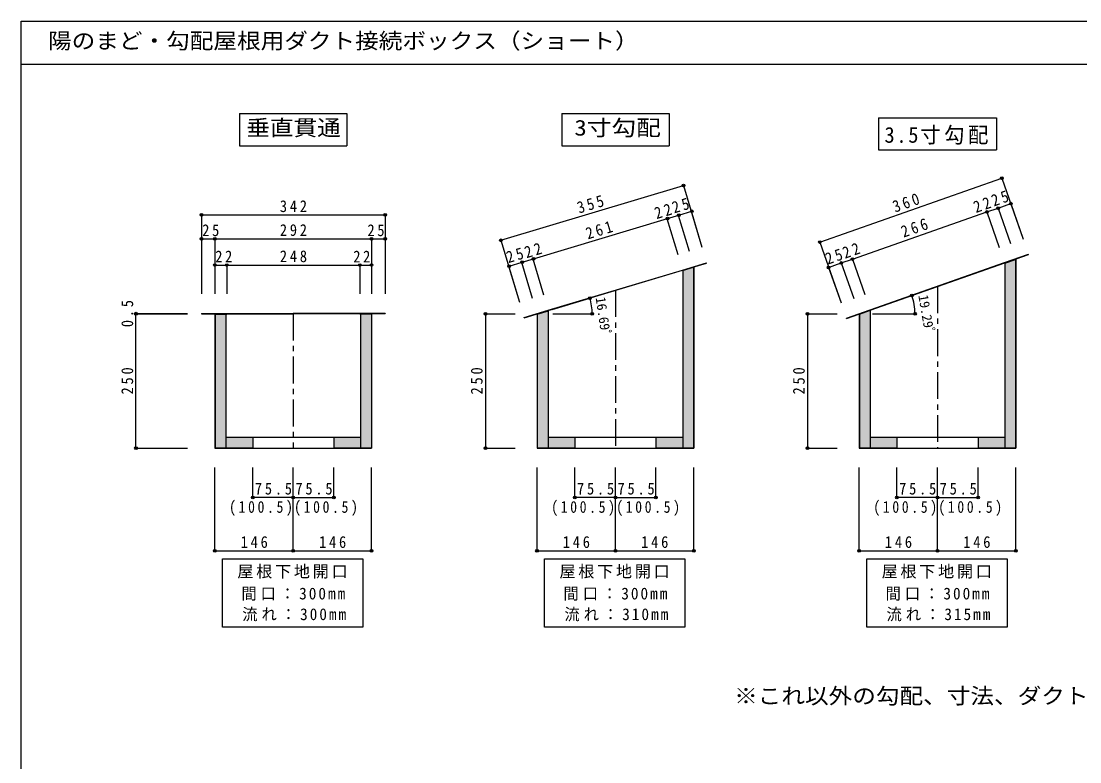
# Model space of a CAD drawing. Units: millimetres at full size, sheet at 1:10. Extents: x -6358 to 6082, y -1024 to 1786.
# Drawn here: x -6358 to -4386, y 407 to 1786 of the extents above; entities that cross this region are included whole.
import ezdxf
from ezdxf.enums import TextEntityAlignment as Align

# ---------------------------------------------------------------- set-up
doc = ezdxf.new("R2010")
doc.units = ezdxf.units.MM
doc.header["$LTSCALE"] = 10
doc.header["$PDMODE"] = 32
doc.header["$PDSIZE"] = 5
doc.linetypes.add('CHAIN1', pattern=[8, 5, -1, 1, -1])
doc.layers.add('0-0', color=7, linetype='Continuous')
doc.layers.add('F-0', color=2, linetype='Continuous')
doc.styles.add('ＭＳ ゴシック', font='')
doc.styles.get('ＭＳ ゴシック').set_extended_font_data('MS Gothic')

msp = doc.modelspace()

# ---------------------------------------------------------------- linework, layer by layer
at = {"layer": '0-0'}
for p, q in [((-5950.84, 1614.49), (-5950.84, 1554.49)), ((-5350.84, 1614.49), (-5350.84, 1554.49)), ((-4760.84, 1606.59), (-4760.84, 1546.59)), ((-4760.84, 1606.59), (-4540.84, 1606.59)), ((-4540.84, 1606.59), (-4540.84, 1546.59)), ((-5950.84, 1554.49), (-5750.84, 1554.49)), ((-5350.84, 1554.49), (-5150.84, 1554.49)), ((-4760.84, 1546.59), (-4540.84, 1546.59)), ((-4525.77, 1336.76), (-4481.41, 1352.28)), ((-4525.61, 1336.29), (-4481.25, 1351.81)), ((-4504.84, 1343.55), (-4504.84, 991.35)), ((-4481.25, 1351.81), (-4481.41, 1352.28)), ((-5126.06, 1323.06), (-5081.04, 1336.56)), ((-5125.77, 1322.11), (-5126.06, 1323.06)), ((-5125.92, 1322.58), (-5080.9, 1336.08)), ((-5125.34, 1322.23), (-5125.34, 991.85)), ((-5104.84, 1328.9), (-5104.84, 991.35)), ((-5080.9, 1336.08), (-5081.04, 1336.56)), ((-5080.9, 1336.08), (-5081.04, 1336.56)), ((-4525.44, 1335.81), (-4525.77, 1336.76)), ((-4525.34, 1335.85), (-4525.34, 991.85)), ((-5420.93, 1234.65), (-5375.91, 1248.15)), ((-5420.79, 1234.17), (-5375.77, 1247.67)), ((-5396.34, 1240.98), (-5375.63, 1247.19)), ((-5376.34, 1246.98), (-5376.34, 991.85)), ((-5375.63, 1247.19), (-5375.91, 1248.15)), ((-4820.44, 1233.1), (-4776.08, 1248.62)), ((-4796.33, 1241), (-4775.91, 1248.15)), ((-4776.34, 1248), (-4776.34, 991.85)), ((-4775.91, 1248.15), (-4776.24, 1249.09)), ((-6021.84, 1241.85), (-5974.84, 1241.85)), ((-5996.84, 1241.35), (-5996.84, 991.35)), ((-5996.34, 1240.85), (-5996.34, 991.85)), ((-5996.34, 1240.85), (-5974.84, 1240.85)), ((-5976.34, 1240.85), (-5976.34, 991.85)), ((-5974.84, 1241.85), (-5974.84, 1240.85)), ((-5726.84, 1241.85), (-5726.84, 1240.85)), ((-5679.84, 1241.85), (-5726.84, 1241.85)), ((-5705.34, 1240.85), (-5726.84, 1240.85)), ((-5725.34, 1240.85), (-5725.34, 991.85)), ((-5705.34, 1240.85), (-5705.34, 991.85)), ((-5704.84, 1241.35), (-5704.84, 991.35)), ((-5420.79, 1234.17), (-5420.93, 1234.65)), ((-5396.84, 1241.35), (-5396.84, 991.35)), ((-5396.34, 1240.98), (-5396.34, 991.85)), ((-4796.84, 1241.35), (-4796.84, 991.35)), ((-4796.34, 1240.98), (-4796.34, 991.85)), ((-5976.34, 1011.85), (-5926.34, 1011.85)), ((-5926.34, 1011.85), (-5926.34, 991.35)), ((-5775.34, 1011.85), (-5775.34, 991.35)), ((-5775.34, 1011.85), (-5725.34, 1011.85)), ((-5376.34, 1011.85), (-5326.34, 1011.85)), ((-5326.34, 1011.85), (-5326.34, 991.35)), ((-5175.34, 1011.85), (-5175.34, 991.35)), ((-5175.34, 1011.85), (-5125.34, 1011.85)), ((-4776.34, 1011.85), (-4726.34, 1011.85)), ((-4726.34, 1011.85), (-4726.34, 991.35)), ((-4575.34, 1011.85), (-4575.34, 991.35)), ((-4575.34, 1011.85), (-4525.34, 1011.85)), ((-5996.84, 991.35), (-5926.34, 991.35)), ((-5996.34, 991.85), (-5926.34, 991.85)), ((-5775.34, 991.85), (-5705.34, 991.85)), ((-5775.34, 991.35), (-5704.84, 991.35)), ((-5396.84, 991.35), (-5326.34, 991.35)), ((-5396.34, 991.85), (-5326.34, 991.85)), ((-5175.34, 991.85), (-5105.34, 991.85)), ((-5175.34, 991.35), (-5104.84, 991.35)), ((-4796.84, 991.35), (-4726.34, 991.35)), ((-4796.34, 991.85), (-4726.34, 991.85)), ((-4575.34, 991.85), (-4505.34, 991.85)), ((-4575.34, 991.35), (-4504.84, 991.35)), ((-5982.73, 658.01), (-5982.73, 785.32)), ((-5382.73, 658.01), (-5382.73, 785.32)), ((-4782.73, 658.01), (-4782.73, 785.32))]:
    msp.add_line(p, q, dxfattribs=at)
at = {"layer": '0-0', "color": 4}
for p, q in [((-5464.01, 1378.33), (-5124.12, 1480.24)), ((-5124.12, 1480.24), (-5089.66, 1365.31)), ((-4870.16, 1375.15), (-4530.96, 1493.86)), ((-4530.96, 1493.86), (-4491.32, 1380.6)), ((-4538.04, 1438.41), (-4514.45, 1446.67)), ((-4514.45, 1446.67), (-4491.32, 1380.6)), ((-6021.84, 1425.58), (-5679.84, 1425.58)), ((-6021.84, 1425.58), (-6021.84, 1278.73)), ((-5679.84, 1425.58), (-5679.84, 1278.73)), ((-5153.65, 1418.85), (-5132.58, 1425.17)), ((-5133.71, 1425.17), (-5113.61, 1358.13)), ((-5132.58, 1425.17), (-5108.63, 1432.35)), ((-5108.63, 1428.59), (-5089.66, 1365.31)), ((-4809.28, 1343.48), (-4558.81, 1431.14)), ((-4558.81, 1431.14), (-4538.04, 1438.41)), ((-4558.81, 1431.14), (-4535.68, 1365.07)), ((-4538.04, 1438.41), (-4514.92, 1372.34)), ((-5403.51, 1343.94), (-5153.65, 1418.85)), ((-5154.78, 1418.85), (-5134.68, 1351.81)), ((-6021.84, 1381.1), (-5996.84, 1381.1)), ((-6021.84, 1381.1), (-6021.84, 1278.73)), ((-5996.84, 1381.1), (-5704.84, 1381.1)), ((-5996.84, 1381.1), (-5996.84, 1278.73)), ((-5704.84, 1381.1), (-5704.84, 1278.73)), ((-5704.84, 1381.1), (-5679.84, 1381.1)), ((-5679.84, 1381.1), (-5679.84, 1278.73)), ((-5464.01, 1378.33), (-5429.55, 1263.4)), ((-4870.16, 1375.15), (-4830.52, 1261.88)), ((-5404.63, 1343.94), (-5384.53, 1276.9)), ((-4830.04, 1336.21), (-4809.28, 1343.48)), ((-4809.28, 1343.48), (-4786.15, 1277.41)), ((-5996.84, 1332.38), (-5974.84, 1332.38)), ((-5996.84, 1332.38), (-5996.84, 1278.73)), ((-5974.84, 1332.38), (-5974.84, 1278.73)), ((-5974.84, 1332.38), (-5726.84, 1332.38)), ((-5726.84, 1332.38), (-5726.84, 1278.73)), ((-5726.84, 1332.38), (-5704.84, 1332.38)), ((-5704.84, 1332.38), (-5704.84, 1278.73)), ((-5448.53, 1326.68), (-5429.55, 1263.4)), ((-5425.71, 1337.62), (-5405.61, 1270.58)), ((-5375.91, 1248.15), (-5126.06, 1323.06)), ((-5375.77, 1247.67), (-5125.92, 1322.58)), ((-4853.64, 1327.95), (-4830.04, 1336.21)), ((-4853.64, 1327.95), (-4830.52, 1261.88)), ((-4830.04, 1336.21), (-4806.92, 1270.14)), ((-4776.24, 1249.09), (-4525.77, 1336.76)), ((-4776.08, 1248.62), (-4525.61, 1336.29)), ((-5368.62, 1249.82), (-5298.43, 1270.86)), ((-4773.02, 1249.69), (-4698.55, 1275.76)), ((-6143.79, 1241.35), (-6143.79, 1241.85)), ((-6143.79, 1241.85), (-6047.63, 1241.85)), ((-6143.79, 991.35), (-6143.79, 1241.35)), ((-6143.79, 1241.35), (-6047.63, 1241.35)), ((-5974.84, 1241.85), (-5850.84, 1241.85)), ((-5974.84, 1241.35), (-5850.84, 1241.35)), ((-5726.84, 1241.85), (-5850.84, 1241.85)), ((-5726.84, 1241.35), (-5850.84, 1241.35)), ((-5492.87, 1241.35), (-5492.87, 991.35)), ((-5492.87, 1241.35), (-5437.7, 1241.35)), ((-5367.37, 1241.35), (-5294.1, 1241.35)), ((-4892.87, 1241.35), (-4892.87, 991.35)), ((-4892.87, 1241.35), (-4837.7, 1241.35)), ((-4771.61, 1241.35), (-4692.7, 1241.35)), ((-5926.34, 1011.85), (-5775.34, 1011.85)), ((-5326.34, 1011.85), (-5175.34, 1011.85)), ((-4726.34, 1011.85), (-4575.34, 1011.85)), ((-6143.79, 991.35), (-6047.63, 991.35)), ((-5926.34, 991.35), (-5775.34, 991.35)), ((-5492.87, 991.35), (-5437.7, 991.35)), ((-5326.34, 991.35), (-5175.34, 991.35)), ((-4892.87, 991.35), (-4837.7, 991.35)), ((-4726.34, 991.35), (-4575.34, 991.35)), ((-5996.84, 800.4), (-5996.84, 955.13)), ((-5926.34, 899.75), (-5926.34, 955.13)), ((-5850.84, 800.4), (-5850.84, 955.13)), ((-5850.84, 899.75), (-5850.84, 955.13)), ((-5775.34, 899.75), (-5775.34, 955.13)), ((-5704.84, 800.4), (-5704.84, 955.13)), ((-5396.84, 800.4), (-5396.84, 955.13)), ((-5326.34, 899.75), (-5326.34, 955.13)), ((-5250.84, 800.4), (-5250.84, 955.13)), ((-5250.84, 899.75), (-5250.84, 955.13)), ((-5175.34, 899.75), (-5175.34, 955.13)), ((-5104.84, 800.4), (-5104.84, 955.13)), ((-4796.84, 800.4), (-4796.84, 955.13)), ((-4726.34, 899.75), (-4726.34, 955.13)), ((-4650.84, 800.4), (-4650.84, 955.13)), ((-4650.84, 899.75), (-4650.84, 955.13)), ((-4575.34, 899.75), (-4575.34, 955.13)), ((-4504.84, 800.4), (-4504.84, 955.13)), ((-5850.84, 899.75), (-5926.34, 899.75)), ((-5850.84, 899.75), (-5775.34, 899.75)), ((-5250.84, 899.75), (-5326.34, 899.75)), ((-5250.84, 899.75), (-5175.34, 899.75)), ((-4650.84, 899.75), (-4726.34, 899.75)), ((-4650.84, 899.75), (-4575.34, 899.75)), ((-5996.84, 800.4), (-5850.84, 800.4)), ((-5850.84, 800.4), (-5704.84, 800.4)), ((-5396.84, 800.4), (-5250.84, 800.4)), ((-5250.84, 800.4), (-5104.84, 800.4)), ((-4796.84, 800.4), (-4650.84, 800.4)), ((-4650.84, 800.4), (-4504.84, 800.4))]:
    msp.add_line(p, q, dxfattribs=at)
at = {"layer": '0-0', "color": 4, "linetype": 'CHAIN1'}
for p, q in [((-5250.84, 1285.65), (-5250.84, 991.35)), ((-4650.84, 1292.98), (-4650.84, 991.35)), ((-5850.84, 1241.85), (-5850.84, 991.35))]:
    msp.add_line(p, q, dxfattribs=at)
at = {"layer": '0-0'}
for points in [[(-5950.84, 1614.49), (-5750.84, 1614.49), (-5750.84, 1554.49)], [(-5350.84, 1614.49), (-5150.84, 1614.49), (-5150.84, 1554.49)], [(-4525.44, 1335.81), (-4505.34, 1342.85), (-4505.34, 991.85)], [(-5125.77, 1322.11), (-5105.34, 1328.23), (-5105.34, 991.85)], [(-4820.44, 1233.1), (-4820.6, 1233.57), (-4776.24, 1249.09)], [(-6021.84, 1241.85), (-6021.84, 1241.35), (-5974.84, 1241.35)], [(-5679.84, 1241.85), (-5679.84, 1241.35), (-5726.84, 1241.35)], [(-5982.73, 785.32), (-5721.32, 785.32), (-5721.32, 658.01), (-5982.73, 658.01)], [(-5382.73, 785.32), (-5121.32, 785.32), (-5121.32, 658.01), (-5382.73, 658.01)], [(-4782.73, 785.32), (-4521.32, 785.32), (-4521.32, 658.01), (-4782.73, 658.01)]]:
    msp.add_lwpolyline(points, dxfattribs=at)
at = {"layer": '0-0', "color": 4}
msp.add_lwpolyline([(-5448.53, 1330.44), (-5424.58, 1337.62), (-5403.51, 1343.94)], dxfattribs=at)
for centre, radius, end in [((-5396.84, 1241.35), 102.74, 16.69), ((-4796.84, 1241.35), 104.14, 19.29)]:
    msp.add_arc(centre, radius, 0, end, dxfattribs=at)
at = {"layer": '0-0', "color": 5}
for p in [(-5124.12, 1480.24), (-4530.96, 1493.86), (-4538.04, 1438.41), (-4514.45, 1446.67), (-6021.84, 1425.58), (-5679.84, 1425.58), (-5153.65, 1418.85), (-5132.58, 1425.17), (-5108.63, 1432.35), (-4558.81, 1431.14), (-6021.84, 1381.1), (-5996.84, 1381.1), (-5704.84, 1381.1), (-5679.84, 1381.1), (-5464.01, 1378.33), (-4870.16, 1375.15), (-5403.51, 1343.94), (-4809.28, 1343.48), (-5996.84, 1332.38), (-5974.84, 1332.38), (-5726.84, 1332.38), (-5704.84, 1332.38), (-5448.53, 1330.44), (-5424.58, 1337.62), (-4853.64, 1327.95), (-4830.04, 1336.21), (-5298.43, 1270.86), (-4698.55, 1275.76), (-6143.79, 1241.85), (-6143.79, 1241.35), (-5492.87, 1241.35), (-5294.1, 1241.35), (-4892.87, 1241.35), (-4692.7, 1241.35), (-6143.79, 991.35), (-5492.87, 991.35), (-4892.87, 991.35), (-5926.34, 899.75), (-5850.84, 899.75), (-5775.34, 899.75), (-5326.34, 899.75), (-5250.84, 899.75), (-5175.34, 899.75), (-4726.34, 899.75), (-4650.84, 899.75), (-4575.34, 899.75), (-5996.84, 800.4), (-5850.84, 800.4), (-5704.84, 800.4), (-5396.84, 800.4), (-5250.84, 800.4), (-5104.84, 800.4), (-4796.84, 800.4), (-4650.84, 800.4), (-4504.84, 800.4)]:
    msp.add_point(p, dxfattribs=at)
at = {"layer": '0-0'}
for points in [[(-4505.34, 991.85), (-4505.34, 1342.85), (-4525.34, 1335.85)], [(-5105.34, 991.85), (-5105.34, 1328.23), (-5125.34, 1322.23)], [(-5105.34, 991.85), (-5125.34, 1322.23), (-5125.34, 1011.85)], [(-4505.34, 991.85), (-4525.34, 1335.85), (-4525.34, 1011.85)], [(-5396.34, 991.85), (-5376.34, 1011.85), (-5376.34, 1246.98)], [(-5396.34, 991.85), (-5376.34, 1246.98), (-5396.34, 1240.98)], [(-4776.34, 1248), (-4796.34, 1240.98), (-4796.34, 991.85)], [(-4796.34, 991.85), (-4776.34, 1011.85), (-4776.34, 1248)], [(-5976.34, 1240.85), (-5996.34, 1240.85), (-5996.34, 991.85)], [(-5996.34, 991.85), (-5976.34, 1011.85), (-5976.34, 1240.85)], [(-5705.34, 991.85), (-5705.34, 1240.85), (-5725.34, 1240.85)], [(-5705.34, 991.85), (-5725.34, 1240.85), (-5725.34, 1011.85)], [(-5996.34, 991.85), (-5926.34, 991.85), (-5926.34, 1011.85)], [(-5996.34, 991.85), (-5926.34, 1011.85), (-5976.34, 1011.85)], [(-5775.34, 1011.85), (-5775.34, 991.85), (-5705.34, 991.85)], [(-5705.34, 991.85), (-5725.34, 1011.85), (-5775.34, 1011.85)], [(-5396.34, 991.85), (-5326.34, 991.85), (-5326.34, 1011.85)], [(-5396.34, 991.85), (-5326.34, 1011.85), (-5376.34, 1011.85)], [(-5175.34, 1011.85), (-5175.34, 991.85), (-5105.34, 991.85)], [(-5105.34, 991.85), (-5125.34, 1011.85), (-5175.34, 1011.85)], [(-4796.34, 991.85), (-4726.34, 991.85), (-4726.34, 1011.85)], [(-4796.34, 991.85), (-4726.34, 1011.85), (-4776.34, 1011.85)], [(-4575.34, 1011.85), (-4575.34, 991.85), (-4505.34, 991.85)], [(-4505.34, 991.85), (-4525.34, 1011.85), (-4575.34, 1011.85)]]:
    msp.add_solid(points, dxfattribs=at)
at = {"layer": 'F-0', "color": 5}
msp.add_line((-6357.66, 1706.31), (-2317.66, 1706.31), dxfattribs=at)
msp.add_lwpolyline([(-6357.66, -1023.69), (-6357.66, 1786.31), (-2317.66, 1786.31)], dxfattribs=at)

# ---------------------------------------------------------------- texts
at = {"layer": '0-0', "style": 'ＭＳ ゴシック'}
for s, width, p in [('垂直貫通', 1.1, (-5938.34, 1564.49)), ('3寸勾配', 1.15, (-5327.09, 1564.49)), ('※これ以外の勾配、寸法、ダクト接続方法についても対応可能', 1.1, (-5029.65, 506.74))]:
    msp.add_text(s, height=29.33, dxfattribs=dict(at, width=width)).set_placement(p, align=Align.BOTTOM_LEFT)
at = {"layer": '0-0', "color": 4, "style": 'ＭＳ ゴシック'}
for s, rotation, p in [('16.69ﾟ', 278.345, (-5293.1, 1270.67)), ('19.29ﾟ', 279.645, (-4691.95, 1274.46))]:
    msp.add_text(s, height=18.33, rotation=rotation, dxfattribs=at).set_placement(p, align=Align.BOTTOM_LEFT)
at = {"layer": '0-0', "attachment_point": 7, "style": 'ＭＳ ゴシック'}
for s, insert, char_height in [('\\T1.17;\\W0.95;3.5寸勾配', (-4749.59, 1556.59), 29.33), ('\\T1.38;\\W0.9;342', (-5875.84, 1430.58), 21.99), ('\\T1.36;\\W0.9;25', (-6020.42, 1385.83), 21.99), ('\\T1.38;\\W0.9;292', (-5875.84, 1386.1), 21.99), ('\\T1.36;\\W0.9;25', (-5712.67, 1385.83), 21.99), ('\\T1.36;\\W0.9;22', (-5996.17, 1337.35), 21.99), ('\\T1.38;\\W0.9;248', (-5875.84, 1337.38), 21.99), ('\\T1.36;\\W0.9;22', (-5739.06, 1337.23), 21.99), ('\\T1.38;\\W0.9;75.5', (-5922.34, 904.75), 21.99), ('\\T1.38;\\W0.9;75.5', (-5846.84, 904.75), 21.99), ('\\T1.38;\\W0.9;75.5', (-5322.34, 904.75), 21.99), ('\\T1.38;\\W0.9;75.5', (-5246.84, 904.75), 21.99), ('\\T1.38;\\W0.9;75.5', (-4722.34, 904.75), 21.99), ('\\T1.38;\\W0.9;75.5', (-4646.84, 904.75), 21.99), ('\\T1.39;\\W0.85;(100.5)', (-5970.33, 865.21), 21.99), ('\\T1.39;\\W0.85;(100.5)', (-5849.24, 865.21), 21.99), ('\\T1.39;\\W0.85;(100.5)', (-5370.33, 865.21), 21.99), ('\\T1.39;\\W0.85;(100.5)', (-5249.24, 865.21), 21.99), ('\\T1.39;\\W0.85;(100.5)', (-4770.33, 865.21), 21.99), ('\\T1.39;\\W0.85;(100.5)', (-4649.24, 865.21), 21.99), ('\\T1.38;\\W0.9;146', (-5948.84, 805.4), 21.99), ('\\T1.38;\\W0.9;146', (-5802.84, 805.4), 21.99), ('\\T1.38;\\W0.9;146', (-5348.84, 805.4), 21.99), ('\\T1.38;\\W0.9;146', (-5202.84, 805.4), 21.99), ('\\T1.38;\\W0.9;146', (-4748.84, 805.4), 21.99), ('\\T1.38;\\W0.9;146', (-4602.84, 805.4), 21.99), ('\\T1.17;屋根下地開口', (-5955, 748.48), 21.99), ('\\T1.17;屋根下地開口', (-5355, 748.48), 21.99), ('\\T1.17;屋根下地開口', (-4755, 748.48), 21.99), ('\\T1.26;\\W0.95;間口：300mm', (-5947.59, 707.37), 21.99), ('\\T1.26;\\W0.95;間口：300mm', (-5347.59, 707.37), 21.99), ('\\T1.26;\\W0.95;間口：300mm', (-4747.59, 707.37), 21.99), ('\\T1.26;\\W0.95;流れ：300mm', (-5945.86, 668.92), 21.99), ('\\T1.26;\\W0.95;流れ：310mm', (-5345.86, 668.92), 21.99), ('\\T1.26;\\W0.95;流れ：315mm', (-4745.86, 668.92), 21.99)]:
    msp.add_mtext(s, dxfattribs=dict(at, insert=insert, char_height=char_height))
at = {"layer": '0-0', "char_height": 21.99, "attachment_point": 7, "style": 'ＭＳ ゴシック'}
for s, insert, rotation in [('\\T1.37;\\W0.9;355', (-5318.23, 1427.8), 16.69), ('\\T1.38;\\W0.9;360', (-4729.68, 1429.55), 19.29), ('\\T1.36;\\W0.9;25', (-4545.79, 1440.84), 19.29), ('\\T1.36;\\W0.9;22', (-5174.22, 1417.7), 16.69), ('\\T1.36;\\W0.9;25', (-5141.31, 1428.02), 16.69), ('\\T1.36;\\W0.9;22', (-4579.24, 1429.06), 19.29), ('\\T1.37;\\W0.9;261', (-5302.01, 1379.66), 16.69), ('\\T1.38;\\W0.9;266', (-4714.03, 1382.84), 19.29), ('\\T1.36;\\W0.9;25', (-5450.1, 1335.39), 16.69), ('\\T1.36;\\W0.9;22', (-5416.31, 1344.84), 16.69), ('\\T1.36;\\W0.9;25', (-4855.05, 1332.53), 19.29), ('\\T1.36;\\W0.9;22', (-4823.16, 1343.89), 19.29), ('\\T1.38;\\W0.9;0.5', (-6148.79, 1216.6), 90), ('\\T1.38;\\W0.9;250', (-6148.79, 1091.35), 90), ('\\T1.38;\\W0.9;250', (-5497.87, 1091.35), 90), ('\\T1.38;\\W0.9;250', (-4897.87, 1091.35), 90)]:
    msp.add_mtext(s, dxfattribs=dict(at, insert=insert, rotation=rotation))
at = {"layer": 'F-0', "color": 7, "style": 'ＭＳ ゴシック', "width": 1.1}
msp.add_text('陽のまど・勾配屋根用ダクト接続ボックス（ショート）', height=29.33, dxfattribs=at).set_placement((-6307.66, 1726.31), align=Align.BOTTOM_LEFT)

doc.saveas('drawing.dxf')
